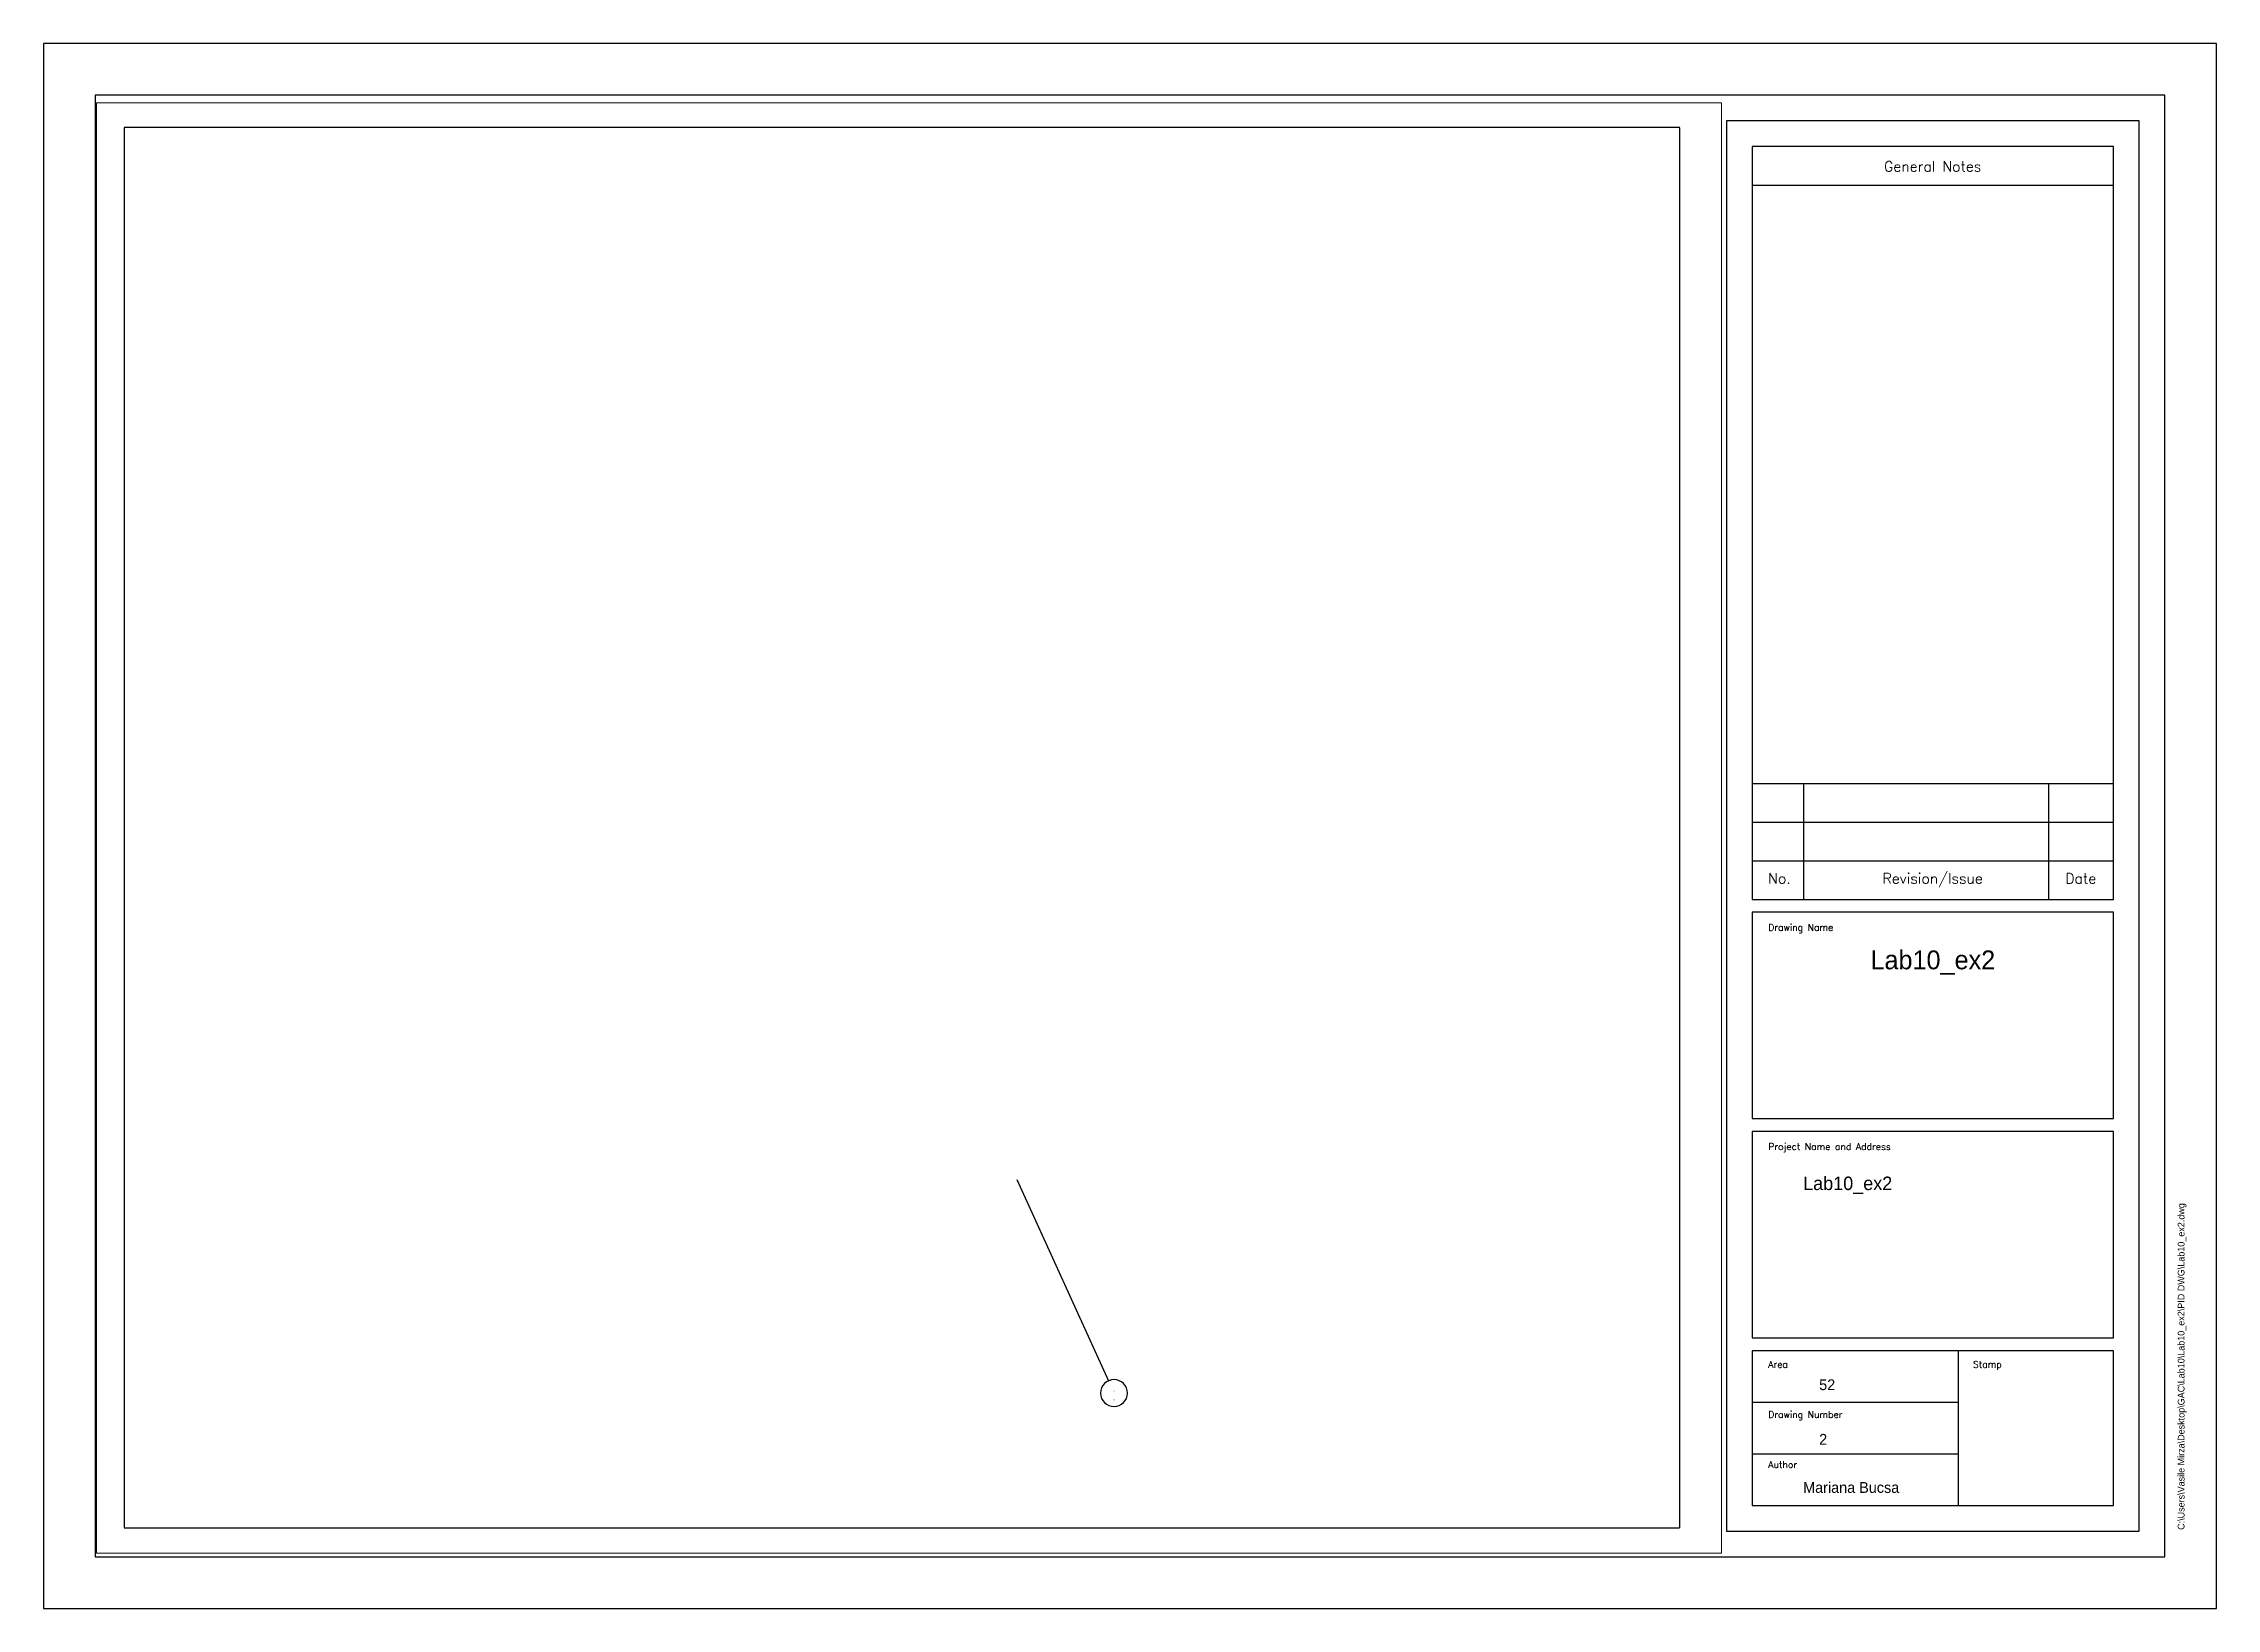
# Paper-space layout 'PID ISO A1 Title Block' of a CAD drawing. Header units: millimetres. Extents: x 0 to 807, y 0 to 581.
# The model-space entities are those that its viewports show. They can reach past a viewport. Long polylines and large blocks are cut down to what shows.
import ezdxf
from ezdxf.enums import TextEntityAlignment as Align

# ---------------------------------------------------------------- set-up
doc = ezdxf.new("R2010")
doc.units = ezdxf.units.MM
doc.linetypes.add('HIDDEN2', pattern=[0.1875, 0.125, -0.0625])
doc.layers.add('Instrument', color=2, linetype='Continuous')
doc.layers.add('Title Block', color=7, linetype='Continuous')
doc.layers.add('no plot', color=41, linetype='HIDDEN2', plot=False)
doc.styles.add('Roman', font='romans')
doc.dimstyles.new('ISO-25', dxfattribs={"dimtxt": 2.5, "dimasz": 2.5, "dimexe": 1.25, "dimexo": 0.625, "dimtad": 1, "dimtxsty": 'Standard', "dimcen": 2.5, "dimadec": 0, "dimazin": 0, "dimtfac": 1, "dimtmove": 0, "dimatfit": 3, "dimfxl": 1, "dimarcsym": 0})

# ---------------------------------------------------------------- blocks, each defined once
blk = doc.blocks.new('PID ISO A1 titleblock')
for p, q in [((806.83, 581.21), (0, 581.21)), ((0, 581.21), (0, 0)), ((806.83, 0), (806.83, 581.21)), ((787.68, 562.06), (19.15, 562.06)), ((19.15, 562.06), (19.15, 19.15)), ((787.68, 19.15), (787.68, 562.06)), ((778.1, 552.48), (624.89, 552.48)), ((624.89, 552.48), (624.89, 28.73)), ((778.1, 28.73), (778.1, 552.48)), ((768.52, 542.91), (634.46, 542.91)), ((634.46, 542.91), (634.46, 263.33)), ((768.52, 263.33), (768.52, 542.91)), ((634.46, 528.54), (768.52, 528.54)), ((634.46, 306.43), (768.52, 306.43)), ((653.61, 263.33), (653.61, 306.43)), ((744.58, 263.33), (744.58, 306.43)), ((634.46, 292.06), (768.52, 292.06)), ((634.46, 277.7), (768.52, 277.7)), ((634.46, 263.33), (768.52, 263.33)), ((768.52, 258.55), (634.46, 258.55)), ((634.46, 258.55), (634.46, 181.94)), ((768.52, 181.94), (768.52, 258.55)), ((634.46, 181.94), (768.52, 181.94)), ((768.52, 177.15), (634.46, 177.15)), ((634.46, 177.15), (634.46, 100.55)), ((768.52, 100.55), (768.52, 177.15)), ((634.46, 100.55), (768.52, 100.55)), ((768.52, 95.76), (634.46, 95.76)), ((634.46, 95.76), (634.46, 38.3)), ((711.07, 38.3), (711.07, 95.76)), ((768.52, 38.3), (768.52, 95.76)), ((634.46, 76.61), (711.07, 76.61)), ((634.46, 57.45), (711.07, 57.45)), ((634.46, 38.3), (768.52, 38.3)), ((624.89, 28.73), (778.1, 28.73)), ((19.15, 19.15), (787.68, 19.15)), ((0, 0), (806.83, 0))]:
    blk.add_line(p, q)
at = {"style": 'Roman'}
for s, height, p in [('General Notes', 3.8303, (701.43, 535.55)), ('No.', 3.83, (644.56, 271.13)), ('Revision/Issue', 3.8303, (701.43, 271.13)), ('Date', 3.83, (756.41, 271.13))]:
    blk.add_text(s, height=height, dxfattribs=at).set_placement(p, align=Align.MIDDLE_CENTER)
for s, height, p in [('Drawing Name', 2.4897, (640.42, 251.69)), ('Project Name and Address', 2.4897, (640.42, 170.3)), ('Area', 2.49, (640.42, 89.42)), ('Stamp', 2.49, (716.43, 89.42)), ('Drawing Number', 2.4897, (640.42, 70.82)), ('Author', 2.49, (640.42, 52.21))]:
    blk.add_text(s, height=height, dxfattribs=at).set_placement(p)
blk = doc.blocks.new('*U20')
at = {"color": 0, "linetype": 'ByBlock', "lineweight": -2}
for start, end in [(0, 180), (180, 0)]:
    blk.add_arc((0, 0), 0.25, start, end, dxfattribs=at)
blk.add_wipeout([(-0.012, 0.149), (0.017, 0.151), (0.017, 0.024), (-0.013, 0.024)], dxfattribs=at)
blk.add_wipeout([(-0.019, -0.024), (0.023, -0.024), (0.023, -0.155), (-0.019, -0.155)], dxfattribs=at)
for tag, p in [('#(TargetObject.Type)', (0, 0.083)), ('#(TargetObject.LoopNumber)', (0, -0.083))]:
    blk.add_attdef(tag, text='', height=0.1, dxfattribs=at).set_placement(p, align=Align.MIDDLE_CENTER)

msp = doc.modelspace()

# ---------------------------------------------------------------- linework, layer by layer
at = {"layer": 'no plot'}
msp.add_lwpolyline([(0, 0), (577.5, 0), (577.5, 520), (0, 520)], close=True, dxfattribs=at)

# ---------------------------------------------------------------- next in the draw order: block references
at = {"layer": 'Instrument', "linetype": 'ByBlock', "xscale": 20, "yscale": 20, "zscale": 20}
msp.add_blockref('*U20', (367.5, 50), dxfattribs=at).add_auto_attribs({'#(TargetObject.Type)': '.', '#(TargetObject.LoopNumber)': '.'})

# ---------------------------------------------------------------- next in the draw order: leaders
at = {"layer": 'Instrument', "linetype": 'ByBlock', "has_arrowhead": 0}
msp.add_leader([(331.45, 129.31), (365.43, 54.55)], dimstyle='ISO-25', dxfattribs=at)

psp = doc.layouts.new('PID ISO A1 Title Block')

# ---------------------------------------------------------------- block references
psp.add_blockref('PID ISO A1 titleblock', (0, 0))

# ---------------------------------------------------------------- texts
at = {"insert": (792.43, 29.21), "char_height": 2.5, "attachment_point": 1, "rotation": 90}
psp.add_mtext('C:\\\\Users\\\\Vasile Mirza\\\\Desktop\\\\GAC\\\\Lab10\\\\Lab10_ex2\\\\PID DWG\\\\Lab10_ex2.dwg', dxfattribs=at)
at = {"layer": 'Title Block'}
for s, insert, char_height, attachment_point in [('Lab10_ex2', (701.49, 244.39), 7, 2), ('Lab10_ex2', (653.34, 160.41), 5, 1), ('    52', (653.34, 85.11), 4, 1), ('    2', (653.34, 64.85), 4, 1), ('Mariana Bucsa', (653.34, 46.96), 4, 1)]:
    psp.add_mtext(s, dxfattribs=dict(at, insert=insert, char_height=char_height, attachment_point=attachment_point))

# ---------------------------------------------------------------- viewports
at = {"layer": '0', "color": 5}
psp.add_viewport(center=(321.37, 289.84), size=(603.25, 538.6526), view_center_point=(291.37, 259.84), view_height=538.6526, dxfattribs=at)

doc.saveas('drawing.dxf')
